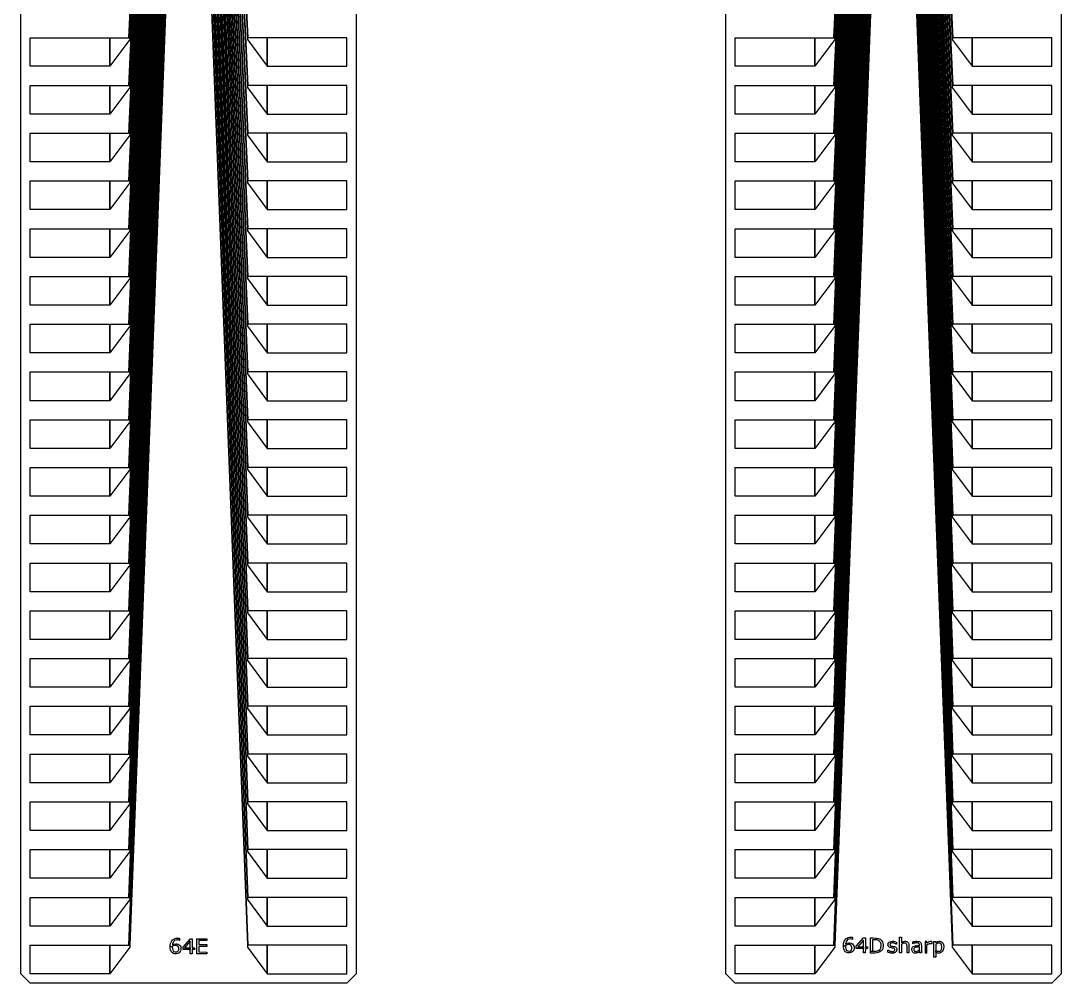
# Model space of a CAD drawing. Header units: inches. Extents: x 115980 to 170179, y 57000 to 74333.
# Drawn here: x 118980 to 121194, y 57020 to 59067 of the extents above; entities that cross this region are included whole.
import ezdxf

# ---------------------------------------------------------------- set-up
doc = ezdxf.new("R2010")
doc.units = ezdxf.units.IN
doc.header["$MEASUREMENT"] = 0
for name, color, linetype in [('metal', 221, 'Continuous'), ('nitride window', 40, 'Continuous'), ('profile', 140, 'Continuous')]:
    doc.layers.add(name, color=color, linetype=linetype)

msp = doc.modelspace()

# ---------------------------------------------------------------- linework, layer by layer
at = {"layer": 'metal'}
for points in [[(119302.4, 60340.4), (119304, 60340.4), (119211.7, 58117), (119209.6, 58117)], [(119211.7, 58218.6), (119209.6, 58218.6), (119299.2, 60340.4), (119300.8, 60340.4)], [(119296, 60340.4), (119297.6, 60340.4), (119211.7, 58320.2), (119209.6, 58320.2)], [(119211.7, 58421.8), (119209.6, 58421.8), (119292.8, 60340.4), (119294.4, 60340.4)], [(119211.7, 58523.4), (119209.6, 58523.4), (119289.6, 60340.4), (119291.2, 60340.4)], [(119286.4, 60340.4), (119288, 60340.4), (119211.7, 58625), (119209.6, 58625)], [(119305.6, 60340.4), (119307.2, 60340.4), (119211.7, 58015.4), (119209.6, 58015.4)], [(119308.8, 60340.4), (119310.4, 60340.4), (119211.7, 57913.8), (119209.6, 57913.8)], [(119334.4, 60340.4), (119336, 60340.4), (119211.7, 57101), (119209.6, 57101)], [(119331.2, 60340.4), (119332.8, 60340.4), (119211.7, 57202.6), (119209.6, 57202.6)], [(119312, 60340.4), (119313.6, 60340.4), (119211.7, 57812.2), (119209.6, 57812.2)], [(119211.7, 57710.6), (119209.6, 57710.6), (119315.2, 60340.4), (119316.8, 60340.4)], [(119211.7, 57609), (119209.6, 57609), (119318.4, 60340.4), (119320, 60340.4)], [(119321.6, 60340.4), (119323.2, 60340.4), (119211.7, 57507.4), (119209.6, 57507.4)], [(119211.7, 57405.8), (119209.6, 57405.8), (119324.8, 60340.4), (119326.4, 60340.4)], [(119328, 60340.4), (119329.6, 60340.4), (119211.7, 57304.2), (119209.6, 57304.2)], [(119276.8, 60340.4), (119278.4, 60340.4), (119211.7, 58929.8), (119209.6, 58929.8)], [(119211.7, 59031.4), (119209.6, 59031.4), (119273.6, 60340.4), (119275.2, 60340.4)], [(119280, 60340.4), (119281.6, 60340.4), (119211.7, 58828.2), (119209.6, 58828.2)], [(119283.2, 60340.4), (119284.8, 60340.4), (119211.7, 58726.6), (119209.6, 58726.6)], [(119339.2, 60340.4), (119337.6, 60340.4), (119462, 57101), (119464.1, 57101)], [(119342.4, 60340.4), (119340.8, 60340.4), (119462, 57202.6), (119464.1, 57202.6)], [(119345.6, 60340.4), (119344, 60340.4), (119462, 57304.2), (119464.1, 57304.2)], [(119462, 57405.8), (119464.1, 57405.8), (119348.8, 60340.4), (119347.2, 60340.4)], [(119352, 60340.4), (119350.4, 60340.4), (119462, 57507.4), (119464.1, 57507.4)], [(119462, 57609), (119464.1, 57609), (119355.2, 60340.4), (119353.6, 60340.4)], [(119462, 57710.6), (119464.1, 57710.6), (119358.4, 60340.4), (119356.8, 60340.4)], [(119361.6, 60340.4), (119360, 60340.4), (119462, 57812.2), (119464.1, 57812.2)], [(119364.8, 60340.4), (119363.2, 60340.4), (119462, 57913.8), (119464.1, 57913.8)], [(119368, 60340.4), (119366.4, 60340.4), (119462, 58015.4), (119464.1, 58015.4)], [(119371.2, 60340.4), (119369.6, 60340.4), (119462, 58117), (119464.1, 58117)], [(119462, 58218.6), (119464.1, 58218.6), (119374.4, 60340.4), (119372.8, 60340.4)], [(119377.6, 60340.4), (119376, 60340.4), (119462, 58320.2), (119464.1, 58320.2)], [(119462, 58421.8), (119464.1, 58421.8), (119380.8, 60340.4), (119379.2, 60340.4)], [(119462, 58523.4), (119464.1, 58523.4), (119384, 60340.4), (119382.4, 60340.4)], [(119387.2, 60340.4), (119385.6, 60340.4), (119462, 58625), (119464.1, 58625)], [(119390.4, 60340.4), (119388.8, 60340.4), (119462, 58726.6), (119464.1, 58726.6)], [(119393.6, 60340.4), (119392, 60340.4), (119462, 58828.2), (119464.1, 58828.2)], [(119396.8, 60340.4), (119395.2, 60340.4), (119462, 58929.8), (119464.1, 58929.8)], [(119462, 59031.4), (119464.1, 59031.4), (119400, 60340.4), (119398.4, 60340.4)], [(120802.4, 60340.4), (120804, 60340.4), (120711.7, 58117), (120709.6, 58117)], [(120711.7, 58218.6), (120709.6, 58218.6), (120799.2, 60340.4), (120800.8, 60340.4)], [(120796, 60340.4), (120797.6, 60340.4), (120711.7, 58320.2), (120709.6, 58320.2)], [(120711.7, 58421.8), (120709.6, 58421.8), (120792.8, 60340.4), (120794.4, 60340.4)], [(120711.7, 58523.4), (120709.6, 58523.4), (120789.6, 60340.4), (120791.2, 60340.4)], [(120786.4, 60340.4), (120788, 60340.4), (120711.7, 58625), (120709.6, 58625)], [(120805.6, 60340.4), (120807.2, 60340.4), (120711.7, 58015.4), (120709.6, 58015.4)], [(120808.8, 60340.4), (120810.4, 60340.4), (120711.7, 57913.8), (120709.6, 57913.8)], [(120834.4, 60340.4), (120836, 60340.4), (120711.7, 57101), (120709.6, 57101)], [(120831.2, 60340.4), (120832.8, 60340.4), (120711.7, 57202.6), (120709.6, 57202.6)], [(120812, 60340.4), (120813.6, 60340.4), (120711.7, 57812.2), (120709.6, 57812.2)], [(120711.7, 57710.6), (120709.6, 57710.6), (120815.2, 60340.4), (120816.8, 60340.4)], [(120711.7, 57609), (120709.6, 57609), (120818.4, 60340.4), (120820, 60340.4)], [(120821.6, 60340.4), (120823.2, 60340.4), (120711.7, 57507.4), (120709.6, 57507.4)], [(120711.7, 57405.8), (120709.6, 57405.8), (120824.8, 60340.4), (120826.4, 60340.4)], [(120828, 60340.4), (120829.6, 60340.4), (120711.7, 57304.2), (120709.6, 57304.2)], [(120776.8, 60340.4), (120778.4, 60340.4), (120711.7, 58929.8), (120709.6, 58929.8)], [(120711.7, 59031.4), (120709.6, 59031.4), (120773.6, 60340.4), (120775.2, 60340.4)], [(120780, 60340.4), (120781.6, 60340.4), (120711.7, 58828.2), (120709.6, 58828.2)], [(120783.2, 60340.4), (120784.8, 60340.4), (120711.7, 58726.6), (120709.6, 58726.6)], [(120839.2, 60340.4), (120837.6, 60340.4), (120962, 57101), (120964.1, 57101)], [(120842.4, 60340.4), (120840.8, 60340.4), (120962, 57202.6), (120964.1, 57202.6)], [(120845.6, 60340.4), (120844, 60340.4), (120962, 57304.2), (120964.1, 57304.2)], [(120962, 57405.8), (120964.1, 57405.8), (120848.8, 60340.4), (120847.2, 60340.4)], [(120852, 60340.4), (120850.4, 60340.4), (120962, 57507.4), (120964.1, 57507.4)], [(120962, 57609), (120964.1, 57609), (120855.2, 60340.4), (120853.6, 60340.4)], [(120962, 57710.6), (120964.1, 57710.6), (120858.4, 60340.4), (120856.8, 60340.4)], [(120861.6, 60340.4), (120860, 60340.4), (120962, 57812.2), (120964.1, 57812.2)], [(120864.8, 60340.4), (120863.2, 60340.4), (120962, 57913.8), (120964.1, 57913.8)], [(120868, 60340.4), (120866.4, 60340.4), (120962, 58015.4), (120964.1, 58015.4)], [(120871.2, 60340.4), (120869.6, 60340.4), (120962, 58117), (120964.1, 58117)], [(120962, 58218.6), (120964.1, 58218.6), (120874.4, 60340.4), (120872.8, 60340.4)], [(120877.6, 60340.4), (120876, 60340.4), (120962, 58320.2), (120964.1, 58320.2)], [(120962, 58421.8), (120964.1, 58421.8), (120880.8, 60340.4), (120879.2, 60340.4)], [(120962, 58523.4), (120964.1, 58523.4), (120884, 60340.4), (120882.4, 60340.4)], [(120887.2, 60340.4), (120885.6, 60340.4), (120962, 58625), (120964.1, 58625)], [(120890.4, 60340.4), (120888.8, 60340.4), (120962, 58726.6), (120964.1, 58726.6)], [(120893.6, 60340.4), (120892, 60340.4), (120962, 58828.2), (120964.1, 58828.2)], [(120896.8, 60340.4), (120895.2, 60340.4), (120962, 58929.8), (120964.1, 58929.8)], [(120962, 59031.4), (120964.1, 59031.4), (120900, 60340.4), (120898.4, 60340.4)], [(119000, 59031.4), (119169.3, 59031.4), (119169.3, 58970.5), (119000, 58970.5)], [(119169.3, 58970.5), (119169.3, 59031.4), (119211.7, 59031.4), (119211.7, 59027.2), (119169.3, 58970.5)], [(119504.3, 58970.5), (119504.3, 59031.4), (119462, 59031.4), (119462, 59027.2), (119504.3, 58970.5)], [(119673.6, 59031.4), (119504.3, 59031.4), (119504.3, 58970.5), (119673.6, 58970.5)], [(120500, 59031.4), (120669.3, 59031.4), (120669.3, 58970.5), (120500, 58970.5)], [(120669.3, 58970.5), (120669.3, 59031.4), (120711.7, 59031.4), (120711.7, 59027.2), (120669.3, 58970.5)], [(121004.3, 58970.5), (121004.3, 59031.4), (120962, 59031.4), (120962, 59027.2), (121004.3, 58970.5)], [(121173.6, 59031.4), (121004.3, 59031.4), (121004.3, 58970.5), (121173.6, 58970.5)], [(119000, 58929.8), (119169.3, 58929.8), (119169.3, 58868.9), (119000, 58868.9)], [(119169.3, 58868.9), (119169.3, 58929.8), (119211.7, 58929.8), (119211.7, 58925.6), (119169.3, 58868.9)], [(119504.3, 58868.9), (119504.3, 58929.8), (119462, 58929.8), (119462, 58925.6), (119504.3, 58868.9)], [(119673.6, 58929.8), (119504.3, 58929.8), (119504.3, 58868.9), (119673.6, 58868.9)], [(120500, 58929.8), (120669.3, 58929.8), (120669.3, 58868.9), (120500, 58868.9)], [(120669.3, 58868.9), (120669.3, 58929.8), (120711.7, 58929.8), (120711.7, 58925.6), (120669.3, 58868.9)], [(121004.3, 58868.9), (121004.3, 58929.8), (120962, 58929.8), (120962, 58925.6), (121004.3, 58868.9)], [(121173.6, 58929.8), (121004.3, 58929.8), (121004.3, 58868.9), (121173.6, 58868.9)], [(119000, 58828.2), (119169.3, 58828.2), (119169.3, 58767.3), (119000, 58767.3)], [(119169.3, 58767.3), (119169.3, 58828.2), (119211.7, 58828.2), (119211.7, 58824), (119169.3, 58767.3)], [(119504.3, 58767.3), (119504.3, 58828.2), (119462, 58828.2), (119462, 58824), (119504.3, 58767.3)], [(119673.6, 58828.2), (119504.3, 58828.2), (119504.3, 58767.3), (119673.6, 58767.3)], [(120500, 58828.2), (120669.3, 58828.2), (120669.3, 58767.3), (120500, 58767.3)], [(120669.3, 58767.3), (120669.3, 58828.2), (120711.7, 58828.2), (120711.7, 58824), (120669.3, 58767.3)], [(121004.3, 58767.3), (121004.3, 58828.2), (120962, 58828.2), (120962, 58824), (121004.3, 58767.3)], [(121173.6, 58828.2), (121004.3, 58828.2), (121004.3, 58767.3), (121173.6, 58767.3)], [(119000, 58726.6), (119169.3, 58726.6), (119169.3, 58665.7), (119000, 58665.7)], [(119169.3, 58665.7), (119169.3, 58726.6), (119211.7, 58726.6), (119211.7, 58722.4), (119169.3, 58665.7)], [(119504.3, 58665.7), (119504.3, 58726.6), (119462, 58726.6), (119462, 58722.4), (119504.3, 58665.7)], [(119673.6, 58726.6), (119504.3, 58726.6), (119504.3, 58665.7), (119673.6, 58665.7)], [(120500, 58726.6), (120669.3, 58726.6), (120669.3, 58665.7), (120500, 58665.7)], [(120669.3, 58665.7), (120669.3, 58726.6), (120711.7, 58726.6), (120711.7, 58722.4), (120669.3, 58665.7)], [(121004.3, 58665.7), (121004.3, 58726.6), (120962, 58726.6), (120962, 58722.4), (121004.3, 58665.7)], [(121173.6, 58726.6), (121004.3, 58726.6), (121004.3, 58665.7), (121173.6, 58665.7)], [(119000, 58625), (119169.3, 58625), (119169.3, 58564.1), (119000, 58564.1)], [(119169.3, 58564.1), (119169.3, 58625), (119211.7, 58625), (119211.7, 58620.8), (119169.3, 58564.1)], [(119504.3, 58564.1), (119504.3, 58625), (119462, 58625), (119462, 58620.8), (119504.3, 58564.1)], [(119673.6, 58625), (119504.3, 58625), (119504.3, 58564.1), (119673.6, 58564.1)], [(120500, 58625), (120669.3, 58625), (120669.3, 58564.1), (120500, 58564.1)], [(120669.3, 58564.1), (120669.3, 58625), (120711.7, 58625), (120711.7, 58620.8), (120669.3, 58564.1)], [(121004.3, 58564.1), (121004.3, 58625), (120962, 58625), (120962, 58620.8), (121004.3, 58564.1)], [(121173.6, 58625), (121004.3, 58625), (121004.3, 58564.1), (121173.6, 58564.1)], [(119000, 58523.4), (119169.3, 58523.4), (119169.3, 58462.5), (119000, 58462.5)], [(119169.3, 58462.5), (119169.3, 58523.4), (119211.7, 58523.4), (119211.7, 58519.2), (119169.3, 58462.5)], [(119504.3, 58462.5), (119504.3, 58523.4), (119462, 58523.4), (119462, 58519.2), (119504.3, 58462.5)], [(119673.6, 58523.4), (119504.3, 58523.4), (119504.3, 58462.5), (119673.6, 58462.5)], [(120500, 58523.4), (120669.3, 58523.4), (120669.3, 58462.5), (120500, 58462.5)], [(120669.3, 58462.5), (120669.3, 58523.4), (120711.7, 58523.4), (120711.7, 58519.2), (120669.3, 58462.5)], [(121004.3, 58462.5), (121004.3, 58523.4), (120962, 58523.4), (120962, 58519.2), (121004.3, 58462.5)], [(121173.6, 58523.4), (121004.3, 58523.4), (121004.3, 58462.5), (121173.6, 58462.5)], [(119000, 58421.8), (119169.3, 58421.8), (119169.3, 58360.9), (119000, 58360.9)], [(119169.3, 58360.9), (119169.3, 58421.8), (119211.7, 58421.8), (119211.7, 58417.6), (119169.3, 58360.9)], [(119504.3, 58360.9), (119504.3, 58421.8), (119462, 58421.8), (119462, 58417.6), (119504.3, 58360.9)], [(119673.6, 58421.8), (119504.3, 58421.8), (119504.3, 58360.9), (119673.6, 58360.9)], [(120500, 58421.8), (120669.3, 58421.8), (120669.3, 58360.9), (120500, 58360.9)], [(120669.3, 58360.9), (120669.3, 58421.8), (120711.7, 58421.8), (120711.7, 58417.6), (120669.3, 58360.9)], [(121004.3, 58360.9), (121004.3, 58421.8), (120962, 58421.8), (120962, 58417.6), (121004.3, 58360.9)], [(121173.6, 58421.8), (121004.3, 58421.8), (121004.3, 58360.9), (121173.6, 58360.9)], [(119000, 58320.2), (119169.3, 58320.2), (119169.3, 58259.2), (119000, 58259.2)], [(119169.3, 58259.2), (119169.3, 58320.2), (119211.7, 58320.2), (119211.7, 58316), (119169.3, 58259.2)], [(119504.3, 58259.2), (119504.3, 58320.2), (119462, 58320.2), (119462, 58316), (119504.3, 58259.2)], [(119673.6, 58320.2), (119504.3, 58320.2), (119504.3, 58259.2), (119673.6, 58259.2)], [(120500, 58320.2), (120669.3, 58320.2), (120669.3, 58259.2), (120500, 58259.2)], [(120669.3, 58259.2), (120669.3, 58320.2), (120711.7, 58320.2), (120711.7, 58316), (120669.3, 58259.2)], [(121004.3, 58259.2), (121004.3, 58320.2), (120962, 58320.2), (120962, 58316), (121004.3, 58259.2)], [(121173.6, 58320.2), (121004.3, 58320.2), (121004.3, 58259.2), (121173.6, 58259.2)], [(119000, 58218.6), (119169.3, 58218.6), (119169.3, 58157.6), (119000, 58157.6)], [(119169.3, 58157.6), (119169.3, 58218.6), (119211.7, 58218.6), (119211.7, 58214.4), (119169.3, 58157.6)], [(119504.3, 58157.6), (119504.3, 58218.6), (119462, 58218.6), (119462, 58214.4), (119504.3, 58157.6)], [(119673.6, 58218.6), (119504.3, 58218.6), (119504.3, 58157.6), (119673.6, 58157.6)], [(120500, 58218.6), (120669.3, 58218.6), (120669.3, 58157.6), (120500, 58157.6)], [(120669.3, 58157.6), (120669.3, 58218.6), (120711.7, 58218.6), (120711.7, 58214.4), (120669.3, 58157.6)], [(121004.3, 58157.6), (121004.3, 58218.6), (120962, 58218.6), (120962, 58214.4), (121004.3, 58157.6)], [(121173.6, 58218.6), (121004.3, 58218.6), (121004.3, 58157.6), (121173.6, 58157.6)], [(119000, 58117), (119169.3, 58117), (119169.3, 58056), (119000, 58056)], [(119169.3, 58056), (119169.3, 58117), (119211.7, 58117), (119211.7, 58112.8), (119169.3, 58056)], [(119504.3, 58056), (119504.3, 58117), (119462, 58117), (119462, 58112.8), (119504.3, 58056)], [(119673.6, 58117), (119504.3, 58117), (119504.3, 58056), (119673.6, 58056)], [(120500, 58117), (120669.3, 58117), (120669.3, 58056), (120500, 58056)], [(120669.3, 58056), (120669.3, 58117), (120711.7, 58117), (120711.7, 58112.8), (120669.3, 58056)], [(121004.3, 58056), (121004.3, 58117), (120962, 58117), (120962, 58112.8), (121004.3, 58056)], [(121173.6, 58117), (121004.3, 58117), (121004.3, 58056), (121173.6, 58056)], [(119000, 58015.4), (119169.3, 58015.4), (119169.3, 57954.4), (119000, 57954.4)], [(119169.3, 57954.4), (119169.3, 58015.4), (119211.7, 58015.4), (119211.7, 58011.2), (119169.3, 57954.4)], [(119504.3, 57954.4), (119504.3, 58015.4), (119462, 58015.4), (119462, 58011.2), (119504.3, 57954.4)], [(119673.6, 58015.4), (119504.3, 58015.4), (119504.3, 57954.4), (119673.6, 57954.4)], [(120500, 58015.4), (120669.3, 58015.4), (120669.3, 57954.4), (120500, 57954.4)], [(120669.3, 57954.4), (120669.3, 58015.4), (120711.7, 58015.4), (120711.7, 58011.2), (120669.3, 57954.4)], [(121004.3, 57954.4), (121004.3, 58015.4), (120962, 58015.4), (120962, 58011.2), (121004.3, 57954.4)], [(121173.6, 58015.4), (121004.3, 58015.4), (121004.3, 57954.4), (121173.6, 57954.4)], [(119000, 57913.8), (119169.3, 57913.8), (119169.3, 57852.8), (119000, 57852.8)], [(119169.3, 57852.8), (119169.3, 57913.8), (119211.7, 57913.8), (119211.7, 57909.6), (119169.3, 57852.8)], [(119504.3, 57852.8), (119504.3, 57913.8), (119462, 57913.8), (119462, 57909.6), (119504.3, 57852.8)], [(119673.6, 57913.8), (119504.3, 57913.8), (119504.3, 57852.8), (119673.6, 57852.8)], [(120500, 57913.8), (120669.3, 57913.8), (120669.3, 57852.8), (120500, 57852.8)], [(120669.3, 57852.8), (120669.3, 57913.8), (120711.7, 57913.8), (120711.7, 57909.6), (120669.3, 57852.8)], [(121004.3, 57852.8), (121004.3, 57913.8), (120962, 57913.8), (120962, 57909.6), (121004.3, 57852.8)], [(121173.6, 57913.8), (121004.3, 57913.8), (121004.3, 57852.8), (121173.6, 57852.8)], [(119000, 57812.2), (119169.3, 57812.2), (119169.3, 57751.2), (119000, 57751.2)], [(119169.3, 57751.2), (119169.3, 57812.2), (119211.7, 57812.2), (119211.7, 57808), (119169.3, 57751.2)], [(119504.3, 57751.2), (119504.3, 57812.2), (119462, 57812.2), (119462, 57808), (119504.3, 57751.2)], [(119673.6, 57812.2), (119504.3, 57812.2), (119504.3, 57751.2), (119673.6, 57751.2)], [(120500, 57812.2), (120669.3, 57812.2), (120669.3, 57751.2), (120500, 57751.2)], [(120669.3, 57751.2), (120669.3, 57812.2), (120711.7, 57812.2), (120711.7, 57808), (120669.3, 57751.2)], [(121004.3, 57751.2), (121004.3, 57812.2), (120962, 57812.2), (120962, 57808), (121004.3, 57751.2)], [(121173.6, 57812.2), (121004.3, 57812.2), (121004.3, 57751.2), (121173.6, 57751.2)], [(119000, 57710.6), (119169.3, 57710.6), (119169.3, 57649.6), (119000, 57649.6)], [(119169.3, 57649.6), (119169.3, 57710.6), (119211.7, 57710.6), (119211.7, 57706.4), (119169.3, 57649.6)], [(119504.3, 57649.6), (119504.3, 57710.6), (119462, 57710.6), (119462, 57706.4), (119504.3, 57649.6)], [(119673.6, 57710.6), (119504.3, 57710.6), (119504.3, 57649.6), (119673.6, 57649.6)], [(120500, 57710.6), (120669.3, 57710.6), (120669.3, 57649.6), (120500, 57649.6)], [(120669.3, 57649.6), (120669.3, 57710.6), (120711.7, 57710.6), (120711.7, 57706.4), (120669.3, 57649.6)], [(121004.3, 57649.6), (121004.3, 57710.6), (120962, 57710.6), (120962, 57706.4), (121004.3, 57649.6)], [(121173.6, 57710.6), (121004.3, 57710.6), (121004.3, 57649.6), (121173.6, 57649.6)], [(119000, 57609), (119169.3, 57609), (119169.3, 57548), (119000, 57548)], [(119169.3, 57548), (119169.3, 57609), (119211.7, 57609), (119211.7, 57604.7), (119169.3, 57548)], [(119504.3, 57548), (119504.3, 57609), (119462, 57609), (119462, 57604.7), (119504.3, 57548)], [(119673.6, 57609), (119504.3, 57609), (119504.3, 57548), (119673.6, 57548)], [(120500, 57609), (120669.3, 57609), (120669.3, 57548), (120500, 57548)], [(120669.3, 57548), (120669.3, 57609), (120711.7, 57609), (120711.7, 57604.7), (120669.3, 57548)], [(121004.3, 57548), (121004.3, 57609), (120962, 57609), (120962, 57604.7), (121004.3, 57548)], [(121173.6, 57609), (121004.3, 57609), (121004.3, 57548), (121173.6, 57548)], [(119000, 57507.4), (119169.3, 57507.4), (119169.3, 57446.4), (119000, 57446.4)], [(119169.3, 57446.4), (119169.3, 57507.4), (119211.7, 57507.4), (119211.7, 57503.1), (119169.3, 57446.4)], [(119504.3, 57446.4), (119504.3, 57507.4), (119462, 57507.4), (119462, 57503.1), (119504.3, 57446.4)], [(119673.6, 57507.4), (119504.3, 57507.4), (119504.3, 57446.4), (119673.6, 57446.4)], [(120500, 57507.4), (120669.3, 57507.4), (120669.3, 57446.4), (120500, 57446.4)], [(120669.3, 57446.4), (120669.3, 57507.4), (120711.7, 57507.4), (120711.7, 57503.1), (120669.3, 57446.4)], [(121004.3, 57446.4), (121004.3, 57507.4), (120962, 57507.4), (120962, 57503.1), (121004.3, 57446.4)], [(121173.6, 57507.4), (121004.3, 57507.4), (121004.3, 57446.4), (121173.6, 57446.4)], [(119000, 57405.8), (119169.3, 57405.8), (119169.3, 57344.8), (119000, 57344.8)], [(119169.3, 57344.8), (119169.3, 57405.8), (119211.7, 57405.8), (119211.7, 57401.5), (119169.3, 57344.8)], [(119504.3, 57344.8), (119504.3, 57405.8), (119462, 57405.8), (119462, 57401.5), (119504.3, 57344.8)], [(119673.6, 57405.8), (119504.3, 57405.8), (119504.3, 57344.8), (119673.6, 57344.8)], [(120500, 57405.8), (120669.3, 57405.8), (120669.3, 57344.8), (120500, 57344.8)], [(120669.3, 57344.8), (120669.3, 57405.8), (120711.7, 57405.8), (120711.7, 57401.5), (120669.3, 57344.8)], [(121004.3, 57344.8), (121004.3, 57405.8), (120962, 57405.8), (120962, 57401.5), (121004.3, 57344.8)], [(121173.6, 57405.8), (121004.3, 57405.8), (121004.3, 57344.8), (121173.6, 57344.8)], [(119000, 57304.2), (119169.3, 57304.2), (119169.3, 57243.2), (119000, 57243.2)], [(119169.3, 57243.2), (119169.3, 57304.2), (119211.7, 57304.2), (119211.7, 57299.9), (119169.3, 57243.2)], [(119504.3, 57243.2), (119504.3, 57304.2), (119462, 57304.2), (119462, 57299.9), (119504.3, 57243.2)], [(119673.6, 57304.2), (119504.3, 57304.2), (119504.3, 57243.2), (119673.6, 57243.2)], [(120500, 57304.2), (120669.3, 57304.2), (120669.3, 57243.2), (120500, 57243.2)], [(120669.3, 57243.2), (120669.3, 57304.2), (120711.7, 57304.2), (120711.7, 57299.9), (120669.3, 57243.2)], [(121004.3, 57243.2), (121004.3, 57304.2), (120962, 57304.2), (120962, 57299.9), (121004.3, 57243.2)], [(121173.6, 57304.2), (121004.3, 57304.2), (121004.3, 57243.2), (121173.6, 57243.2)], [(119000, 57202.6), (119169.3, 57202.6), (119169.3, 57141.6), (119000, 57141.6)], [(119169.3, 57141.6), (119169.3, 57202.6), (119211.7, 57202.6), (119211.7, 57198.3), (119169.3, 57141.6)], [(119504.3, 57141.6), (119504.3, 57202.6), (119462, 57202.6), (119462, 57198.3), (119504.3, 57141.6)], [(119673.6, 57202.6), (119504.3, 57202.6), (119504.3, 57141.6), (119673.6, 57141.6)], [(120500, 57202.6), (120669.3, 57202.6), (120669.3, 57141.6), (120500, 57141.6)], [(120669.3, 57141.6), (120669.3, 57202.6), (120711.7, 57202.6), (120711.7, 57198.3), (120669.3, 57141.6)], [(121004.3, 57141.6), (121004.3, 57202.6), (120962, 57202.6), (120962, 57198.3), (121004.3, 57141.6)], [(121173.6, 57202.6), (121004.3, 57202.6), (121004.3, 57141.6), (121173.6, 57141.6)], [(119317.4, 57115.3), (119317.5, 57111.1), (119314.9, 57112), (119312.7, 57112.2), (119310.5, 57111.8), (119307.2, 57110.6), (119305.5, 57109.3), (119304.1, 57106.9), (119303, 57104.2), (119302.6, 57101.3), (119304.4, 57102.2), (119306.6, 57103.1), (119309.6, 57103.7), (119311.8, 57103.7), (119314.7, 57103), (119317, 57101.5), (119319, 57099.8), (119320.2, 57097.5), (119320.6, 57095.1), (119320.7, 57092), (119319.8, 57088.7), (119318.3, 57086.4), (119316.6, 57084.9), (119314.1, 57083.3), (119311.3, 57082.6), (119309, 57082.6), (119306.3, 57082.8), (119302.5, 57084.8), (119300.2, 57087.3), (119298.7, 57090.9), (119298.1, 57093.9), (119298, 57097), (119302.4, 57098.3), (119302.6, 57094), (119303.2, 57090.9), (119304.5, 57088), (119307.4, 57086.5), (119309.9, 57086.4), (119313, 57087), (119314.9, 57088.5), (119316.1, 57091.6), (119316, 57094.7), (119315.5, 57096.9), (119313.9, 57099.1), (119311.3, 57100), (119307.9, 57100), (119304.3, 57099.2), (119303.1, 57098.7), (119302.4, 57098.4), (119297.9, 57097.1), (119297.9, 57097.4), (119297.9, 57097.5), (119298, 57101), (119298.7, 57104.7), (119299.7, 57107.4), (119301, 57109.8), (119302.9, 57112.2), (119305.6, 57114), (119308.3, 57115.2), (119310.7, 57115.7), (119312.5, 57115.9), (119313.9, 57115.9), (119315.6, 57115.8), (119316.8, 57115.6)], [(119340.8, 57114.5), (119344.7, 57114.5), (119344.7, 57094.9), (119349.4, 57094.9), (119349.4, 57091.4), (119344.6, 57091.4), (119344.6, 57082.5), (119340.5, 57082.6), (119340.4, 57091.4), (119340.5, 57109.1), (119328.4, 57095), (119340.4, 57095), (119340.4, 57091.5), (119325.2, 57091.5), (119325.2, 57096.4)], [(119354.8, 57114.5), (119375.8, 57114.4), (119375.8, 57110.7), (119359.1, 57110.7), (119359.1, 57102), (119375.8, 57102), (119375.7, 57098.2), (119359, 57098.2), (119359, 57086.4), (119375.7, 57086.3), (119375.7, 57082.5), (119354.7, 57082.5)], [(120749.8, 57117.4), (120749.9, 57113.1), (120747.3, 57114), (120745.1, 57114.2), (120742.8, 57113.9), (120739.6, 57112.6), (120737.9, 57111.4), (120736.4, 57108.9), (120735.4, 57106.2), (120735, 57103.4), (120736.7, 57104.3), (120739, 57105.2), (120741.9, 57105.7), (120744.2, 57105.7), (120747, 57105), (120749.4, 57103.6), (120751.3, 57101.9), (120752.6, 57099.5), (120752.9, 57097.1), (120753, 57094.1), (120752.1, 57090.7), (120750.6, 57088.4), (120749, 57087), (120746.5, 57085.4), (120743.7, 57084.6), (120741.4, 57084.6), (120738.7, 57084.8), (120734.8, 57086.8), (120732.6, 57089.3), (120731.1, 57092.9), (120730.4, 57095.9), (120730.3, 57099), (120734.7, 57100.3), (120734.9, 57096), (120735.5, 57093), (120736.9, 57090), (120739.8, 57088.5), (120742.3, 57088.4), (120745.3, 57089), (120747.3, 57090.6), (120748.5, 57093.6), (120748.4, 57096.7), (120747.8, 57099), (120746.3, 57101.1), (120743.6, 57102), (120740.2, 57102), (120736.7, 57101.2), (120735.5, 57100.8), (120734.7, 57100.4), (120730.3, 57099.1), (120730.2, 57099.4), (120730.2, 57099.6), (120730.4, 57103), (120731.1, 57106.7), (120732, 57109.4), (120733.3, 57111.8), (120735.2, 57114.2), (120738, 57116), (120740.7, 57117.3), (120743, 57117.7), (120744.8, 57117.9), (120746.3, 57117.9), (120748, 57117.8), (120749.1, 57117.6)], [(120773.2, 57116.5), (120777.1, 57116.5), (120777, 57097), (120781.8, 57097), (120781.7, 57093.5), (120777, 57093.5), (120776.9, 57084.5), (120772.9, 57084.6), (120772.8, 57093.4), (120772.9, 57111.2), (120760.8, 57097), (120772.7, 57097), (120772.7, 57093.5), (120757.6, 57093.5), (120757.6, 57098.5)], [(120787.9, 57116.2), (120793.7, 57116.2), (120799.4, 57116), (120800.8, 57115.8), (120803.9, 57115.4), (120807, 57114.4), (120808.8, 57113.4), (120812.3, 57110), (120813.2, 57108), (120814.4, 57105.2), (120815.1, 57101.5), (120815.1, 57098), (120814.3, 57094.8), (120813.1, 57091.7), (120810.7, 57088.7), (120807.9, 57086.4), (120804.5, 57085), (120801.2, 57084.3), (120797, 57084), (120789.5, 57084.1), (120787.9, 57084.2), (120787.9, 57087.7), (120792.2, 57087.9), (120797.8, 57087.9), (120800.6, 57088.1), (120802.9, 57088.6), (120805, 57089.5), (120807.1, 57090.9), (120808.2, 57092.2), (120808.9, 57093.1), (120809.7, 57094.7), (120810.2, 57096.4), (120810.5, 57098.5), (120810.5, 57100.6), (120810.4, 57102.7), (120810, 57104.2), (120809.6, 57105.6), (120809, 57106.9), (120808.1, 57108.3), (120807.3, 57109), (120806.5, 57109.8), (120805.2, 57110.6), (120803.8, 57111.3), (120802.2, 57111.9), (120800.2, 57112.2), (120798.7, 57112.4), (120796.1, 57112.5), (120792.1, 57112.5), (120792.2, 57087.9), (120787.9, 57087.7)], [(120849.6, 57118), (120853.7, 57118), (120853.7, 57106), (120855.3, 57107.1), (120857, 57108), (120858.9, 57108.8), (120860.6, 57109.2), (120862.5, 57109.2), (120864.4, 57108.8), (120866.3, 57108.1), (120867.6, 57106.9), (120868.6, 57105.4), (120869.2, 57103.6), (120869.5, 57101.7), (120869.6, 57098.8), (120869.6, 57096.6), (120869.6, 57093.5), (120869.6, 57090.2), (120869.6, 57087.2), (120869.6, 57084.6), (120865.6, 57084.6), (120865.6, 57098.1), (120865.5, 57100.4), (120865.2, 57102.2), (120864.8, 57103.3), (120864, 57104.4), (120863, 57105.1), (120861.6, 57105.3), (120859.6, 57105.4), (120858.3, 57105.1), (120857.7, 57104.8), (120856.7, 57104.4), (120855.6, 57103.7), (120853.6, 57102.5), (120853.6, 57084.7), (120849.6, 57084.6)], [(119000, 57101), (119169.3, 57101), (119169.3, 57040), (119000, 57040)], [(119169.3, 57040), (119169.3, 57101), (119211.7, 57101), (119211.7, 57096.7), (119169.3, 57040)], [(119504.3, 57040), (119504.3, 57101), (119462, 57101), (119462, 57096.7), (119504.3, 57040)], [(119673.6, 57101), (119504.3, 57101), (119504.3, 57040), (119673.6, 57040)], [(120500, 57101), (120669.3, 57101), (120669.3, 57040), (120500, 57040)], [(120669.3, 57040), (120669.3, 57101), (120711.7, 57101), (120711.7, 57096.7), (120669.3, 57040)], [(120842.9, 57107.4), (120842.9, 57103), (120842.6, 57103), (120842, 57103.6), (120840.9, 57104), (120839.7, 57104.7), (120837.8, 57105.3), (120836.5, 57105.6), (120835, 57105.8), (120833.6, 57105.7), (120832, 57105.4), (120830.9, 57104.9), (120830.1, 57104.5), (120829.5, 57103.5), (120829.3, 57102.3), (120829.4, 57101.3), (120829.9, 57100.4), (120830.7, 57099.8), (120832.2, 57099.1), (120833.7, 57098.7), (120834.7, 57098.6), (120836.8, 57098.1), (120838.7, 57097.8), (120840.3, 57097.2), (120841.6, 57096.4), (120842.6, 57095.6), (120843.1, 57094.7), (120843.6, 57093.5), (120843.7, 57091.8), (120843.7, 57090.6), (120843.5, 57089.4), (120842.9, 57088.1), (120842, 57086.9), (120841.3, 57086.2), (120840.1, 57085.4), (120838.9, 57084.8), (120837.9, 57084.5), (120836.5, 57084.2), (120835.1, 57084.1), (120832.9, 57084), (120830.4, 57084.2), (120828.7, 57084.6), (120826.5, 57085.4), (120825, 57086.1), (120825, 57090.6), (120825.3, 57090.6), (120826.1, 57090), (120827.4, 57089.2), (120829.6, 57088.2), (120831, 57087.9), (120832.5, 57087.6), (120834, 57087.5), (120835.3, 57087.5), (120836.7, 57087.7), (120838.3, 57088.3), (120839.3, 57089.4), (120839.7, 57090.7), (120839.5, 57092), (120839.1, 57093), (120838.1, 57093.6), (120836.5, 57094.2), (120834.2, 57094.7), (120831.9, 57095.1), (120829.8, 57095.8), (120828.3, 57096.4), (120827.1, 57097.2), (120826.3, 57098.1), (120825.5, 57099.5), (120825.1, 57101.3), (120825.3, 57103.2), (120825.8, 57105), (120826.8, 57106.3), (120828.5, 57107.6), (120829.9, 57108.3), (120832, 57109), (120834.4, 57109.2), (120837.1, 57109.1), (120839.2, 57108.7), (120841.2, 57108.1), (120842.5, 57107.5)], [(120877.9, 57108), (120879.7, 57108.6), (120882, 57108.9), (120884.2, 57109.2), (120886.8, 57109.2), (120889.5, 57109), (120891.6, 57108.4), (120892.9, 57107.7), (120894.8, 57106.1), (120895.6, 57104.6), (120895.9, 57103), (120896, 57101.5), (120896.1, 57100.5), (120896.1, 57084.6), (120892.1, 57084.6), (120892.1, 57087.1), (120892, 57090.5), (120892, 57097.1), (120890.3, 57097.1), (120888.8, 57096.9), (120886.7, 57096.7), (120884.6, 57096.4), (120883, 57096), (120881.6, 57095.3), (120880.4, 57094), (120880, 57092.6), (120879.9, 57090.5), (120880.6, 57089.3), (120881.5, 57088.4), (120882.9, 57087.9), (120884.4, 57087.6), (120885.8, 57087.7), (120887.2, 57087.9), (120888.9, 57088.5), (120890.2, 57089.2), (120891.8, 57090.3), (120891.9, 57090.4), (120892, 57087.1), (120890.7, 57086.1), (120889.2, 57085.3), (120887.3, 57084.4), (120885.4, 57084), (120883.8, 57083.9), (120881.6, 57084.2), (120879.4, 57084.9), (120877.7, 57086.2), (120876.2, 57088.5), (120875.7, 57090.5), (120875.7, 57093.1), (120876.2, 57094.9), (120877.2, 57096.3), (120878.9, 57097.9), (120881.3, 57099), (120883.9, 57099.7), (120886.2, 57100.1), (120889.7, 57100.4), (120892.1, 57100.5), (120892.1, 57101.7), (120891.8, 57102.8), (120891.1, 57104), (120890.4, 57104.7), (120889.1, 57105.4), (120887.7, 57105.6), (120885.7, 57105.7), (120884.2, 57105.6), (120882.7, 57105.3), (120880.9, 57105), (120878.8, 57104.2), (120878.2, 57104), (120877.9, 57104.1)], [(120908, 57108.4), (120904.1, 57108.5), (120904, 57084.6), (120908, 57084.6), (120908, 57101.5), (120909.5, 57102.6), (120910.6, 57103.2), (120911.9, 57103.9), (120913.2, 57104.3), (120914.6, 57104.5), (120915.8, 57104.5), (120916.7, 57104.5), (120918.2, 57104.4), (120918.9, 57104.2), (120919, 57104.9), (120919, 57108.3), (120917.7, 57108.4), (120916.4, 57108.5), (120915, 57108.4), (120913.7, 57108.2), (120912.2, 57107.7), (120910.9, 57107), (120909.5, 57106.1), (120908.7, 57105.6), (120908, 57105), (120908, 57104.9)], [(120922.6, 57108.6), (120926.7, 57108.5), (120926.7, 57106.1), (120927.9, 57106.9), (120928.9, 57107.5), (120930.5, 57108.4), (120931.9, 57108.7), (120933.7, 57109.1), (120935.4, 57109.2), (120937.4, 57108.8), (120939.2, 57108.1), (120941.1, 57106.4), (120941.8, 57105.2), (120942.7, 57103.9), (120943.3, 57101.8), (120943.7, 57099.3), (120943.9, 57096.4), (120943.5, 57093.6), (120942.7, 57090.8), (120942.1, 57089.5), (120940.9, 57087.6), (120939.2, 57086), (120936.5, 57084.6), (120934.7, 57084.1), (120931.2, 57084.2), (120929.3, 57084.7), (120927.6, 57085.3), (120926.8, 57085.7), (120926.8, 57089.1), (120928.1, 57088.6), (120929.9, 57088), (120932, 57087.8), (120933.3, 57087.9), (120935.1, 57088.2), (120936.5, 57088.8), (120938, 57090.4), (120938.7, 57091.8), (120939.2, 57093.4), (120939.5, 57095.4), (120939.6, 57097.4), (120939.3, 57099.9), (120938.8, 57101.9), (120938.1, 57103.2), (120937.5, 57104.1), (120936.5, 57104.7), (120935.2, 57105.1), (120933.2, 57105.3), (120931.3, 57105.1), (120929.9, 57104.5), (120928.8, 57104), (120927.4, 57103.2), (120926.6, 57102.7), (120926.6, 57089.1), (120926.7, 57085.8), (120926.6, 57075.7), (120922.6, 57075.7)], [(121004.3, 57040), (121004.3, 57101), (120962, 57101), (120962, 57096.7), (121004.3, 57040)], [(121173.6, 57101), (121004.3, 57101), (121004.3, 57040), (121173.6, 57040)]]:
    msp.add_lwpolyline(points, close=True, dxfattribs=at)
at = {"layer": 'nitride window'}
for points in [[(119000, 59031.4), (119169.3, 59031.4), (119169.3, 58970.5), (119000, 58970.5)], [(119673.6, 59031.4), (119504.3, 59031.4), (119504.3, 58970.5), (119673.6, 58970.5)], [(120500, 59031.4), (120669.3, 59031.4), (120669.3, 58970.5), (120500, 58970.5)], [(121173.6, 59031.4), (121004.3, 59031.4), (121004.3, 58970.5), (121173.6, 58970.5)], [(119000, 58929.8), (119169.3, 58929.8), (119169.3, 58868.9), (119000, 58868.9)], [(119673.6, 58929.8), (119504.3, 58929.8), (119504.3, 58868.9), (119673.6, 58868.9)], [(120500, 58929.8), (120669.3, 58929.8), (120669.3, 58868.9), (120500, 58868.9)], [(121173.6, 58929.8), (121004.3, 58929.8), (121004.3, 58868.9), (121173.6, 58868.9)], [(119000, 58828.2), (119169.3, 58828.2), (119169.3, 58767.3), (119000, 58767.3)], [(119673.6, 58828.2), (119504.3, 58828.2), (119504.3, 58767.3), (119673.6, 58767.3)], [(120500, 58828.2), (120669.3, 58828.2), (120669.3, 58767.3), (120500, 58767.3)], [(121173.6, 58828.2), (121004.3, 58828.2), (121004.3, 58767.3), (121173.6, 58767.3)], [(119000, 58726.6), (119169.3, 58726.6), (119169.3, 58665.7), (119000, 58665.7)], [(119673.6, 58726.6), (119504.3, 58726.6), (119504.3, 58665.7), (119673.6, 58665.7)], [(120500, 58726.6), (120669.3, 58726.6), (120669.3, 58665.7), (120500, 58665.7)], [(121173.6, 58726.6), (121004.3, 58726.6), (121004.3, 58665.7), (121173.6, 58665.7)], [(119000, 58625), (119169.3, 58625), (119169.3, 58564.1), (119000, 58564.1)], [(119673.6, 58625), (119504.3, 58625), (119504.3, 58564.1), (119673.6, 58564.1)], [(120500, 58625), (120669.3, 58625), (120669.3, 58564.1), (120500, 58564.1)], [(121173.6, 58625), (121004.3, 58625), (121004.3, 58564.1), (121173.6, 58564.1)], [(119000, 58523.4), (119169.3, 58523.4), (119169.3, 58462.5), (119000, 58462.5)], [(119673.6, 58523.4), (119504.3, 58523.4), (119504.3, 58462.5), (119673.6, 58462.5)], [(120500, 58523.4), (120669.3, 58523.4), (120669.3, 58462.5), (120500, 58462.5)], [(121173.6, 58523.4), (121004.3, 58523.4), (121004.3, 58462.5), (121173.6, 58462.5)], [(119000, 58421.8), (119169.3, 58421.8), (119169.3, 58360.9), (119000, 58360.9)], [(119673.6, 58421.8), (119504.3, 58421.8), (119504.3, 58360.9), (119673.6, 58360.9)], [(120500, 58421.8), (120669.3, 58421.8), (120669.3, 58360.9), (120500, 58360.9)], [(121173.6, 58421.8), (121004.3, 58421.8), (121004.3, 58360.9), (121173.6, 58360.9)], [(119000, 58320.2), (119169.3, 58320.2), (119169.3, 58259.2), (119000, 58259.2)], [(119673.6, 58320.2), (119504.3, 58320.2), (119504.3, 58259.2), (119673.6, 58259.2)], [(120500, 58320.2), (120669.3, 58320.2), (120669.3, 58259.2), (120500, 58259.2)], [(121173.6, 58320.2), (121004.3, 58320.2), (121004.3, 58259.2), (121173.6, 58259.2)], [(119000, 58218.6), (119169.3, 58218.6), (119169.3, 58157.6), (119000, 58157.6)], [(119673.6, 58218.6), (119504.3, 58218.6), (119504.3, 58157.6), (119673.6, 58157.6)], [(120500, 58218.6), (120669.3, 58218.6), (120669.3, 58157.6), (120500, 58157.6)], [(121173.6, 58218.6), (121004.3, 58218.6), (121004.3, 58157.6), (121173.6, 58157.6)], [(119000, 58117), (119169.3, 58117), (119169.3, 58056), (119000, 58056)], [(119673.6, 58117), (119504.3, 58117), (119504.3, 58056), (119673.6, 58056)], [(120500, 58117), (120669.3, 58117), (120669.3, 58056), (120500, 58056)], [(121173.6, 58117), (121004.3, 58117), (121004.3, 58056), (121173.6, 58056)], [(119000, 58015.4), (119169.3, 58015.4), (119169.3, 57954.4), (119000, 57954.4)], [(119673.6, 58015.4), (119504.3, 58015.4), (119504.3, 57954.4), (119673.6, 57954.4)], [(120500, 58015.4), (120669.3, 58015.4), (120669.3, 57954.4), (120500, 57954.4)], [(121173.6, 58015.4), (121004.3, 58015.4), (121004.3, 57954.4), (121173.6, 57954.4)], [(119000, 57913.8), (119169.3, 57913.8), (119169.3, 57852.8), (119000, 57852.8)], [(119673.6, 57913.8), (119504.3, 57913.8), (119504.3, 57852.8), (119673.6, 57852.8)], [(120500, 57913.8), (120669.3, 57913.8), (120669.3, 57852.8), (120500, 57852.8)], [(121173.6, 57913.8), (121004.3, 57913.8), (121004.3, 57852.8), (121173.6, 57852.8)], [(119000, 57812.2), (119169.3, 57812.2), (119169.3, 57751.2), (119000, 57751.2)], [(119673.6, 57812.2), (119504.3, 57812.2), (119504.3, 57751.2), (119673.6, 57751.2)], [(120500, 57812.2), (120669.3, 57812.2), (120669.3, 57751.2), (120500, 57751.2)], [(121173.6, 57812.2), (121004.3, 57812.2), (121004.3, 57751.2), (121173.6, 57751.2)], [(119000, 57710.6), (119169.3, 57710.6), (119169.3, 57649.6), (119000, 57649.6)], [(119673.6, 57710.6), (119504.3, 57710.6), (119504.3, 57649.6), (119673.6, 57649.6)], [(120500, 57710.6), (120669.3, 57710.6), (120669.3, 57649.6), (120500, 57649.6)], [(121173.6, 57710.6), (121004.3, 57710.6), (121004.3, 57649.6), (121173.6, 57649.6)], [(119000, 57609), (119169.3, 57609), (119169.3, 57548), (119000, 57548)], [(119673.6, 57609), (119504.3, 57609), (119504.3, 57548), (119673.6, 57548)], [(120500, 57609), (120669.3, 57609), (120669.3, 57548), (120500, 57548)], [(121173.6, 57609), (121004.3, 57609), (121004.3, 57548), (121173.6, 57548)], [(119000, 57507.4), (119169.3, 57507.4), (119169.3, 57446.4), (119000, 57446.4)], [(119673.6, 57507.4), (119504.3, 57507.4), (119504.3, 57446.4), (119673.6, 57446.4)], [(120500, 57507.4), (120669.3, 57507.4), (120669.3, 57446.4), (120500, 57446.4)], [(121173.6, 57507.4), (121004.3, 57507.4), (121004.3, 57446.4), (121173.6, 57446.4)], [(119000, 57405.8), (119169.3, 57405.8), (119169.3, 57344.8), (119000, 57344.8)], [(119673.6, 57405.8), (119504.3, 57405.8), (119504.3, 57344.8), (119673.6, 57344.8)], [(120500, 57405.8), (120669.3, 57405.8), (120669.3, 57344.8), (120500, 57344.8)], [(121173.6, 57405.8), (121004.3, 57405.8), (121004.3, 57344.8), (121173.6, 57344.8)], [(119000, 57304.2), (119169.3, 57304.2), (119169.3, 57243.2), (119000, 57243.2)], [(119673.6, 57304.2), (119504.3, 57304.2), (119504.3, 57243.2), (119673.6, 57243.2)], [(120500, 57304.2), (120669.3, 57304.2), (120669.3, 57243.2), (120500, 57243.2)], [(121173.6, 57304.2), (121004.3, 57304.2), (121004.3, 57243.2), (121173.6, 57243.2)], [(119000, 57202.6), (119169.3, 57202.6), (119169.3, 57141.6), (119000, 57141.6)], [(119673.6, 57202.6), (119504.3, 57202.6), (119504.3, 57141.6), (119673.6, 57141.6)], [(120500, 57202.6), (120669.3, 57202.6), (120669.3, 57141.6), (120500, 57141.6)], [(121173.6, 57202.6), (121004.3, 57202.6), (121004.3, 57141.6), (121173.6, 57141.6)], [(119000, 57101), (119169.3, 57101), (119169.3, 57040), (119000, 57040)], [(119673.6, 57101), (119504.3, 57101), (119504.3, 57040), (119673.6, 57040)], [(120500, 57101), (120669.3, 57101), (120669.3, 57040), (120500, 57040)], [(121173.6, 57101), (121004.3, 57101), (121004.3, 57040), (121173.6, 57040)]]:
    msp.add_lwpolyline(points, close=True, dxfattribs=at)
at = {"layer": 'profile'}
for points in [[(118980, 60490.7), (119000, 60510.7), (119673.6, 60510.7), (119693.6, 60490.7), (119693.6, 57040), (119673.6, 57020), (119000, 57020), (118980, 57040)], [(120480, 60490.7), (120500, 60510.7), (121173.6, 60510.7), (121193.6, 60490.7), (121193.6, 57040), (121173.6, 57020), (120500, 57020), (120480, 57040)]]:
    msp.add_lwpolyline(points, close=True, dxfattribs=at)

doc.saveas('drawing.dxf')
